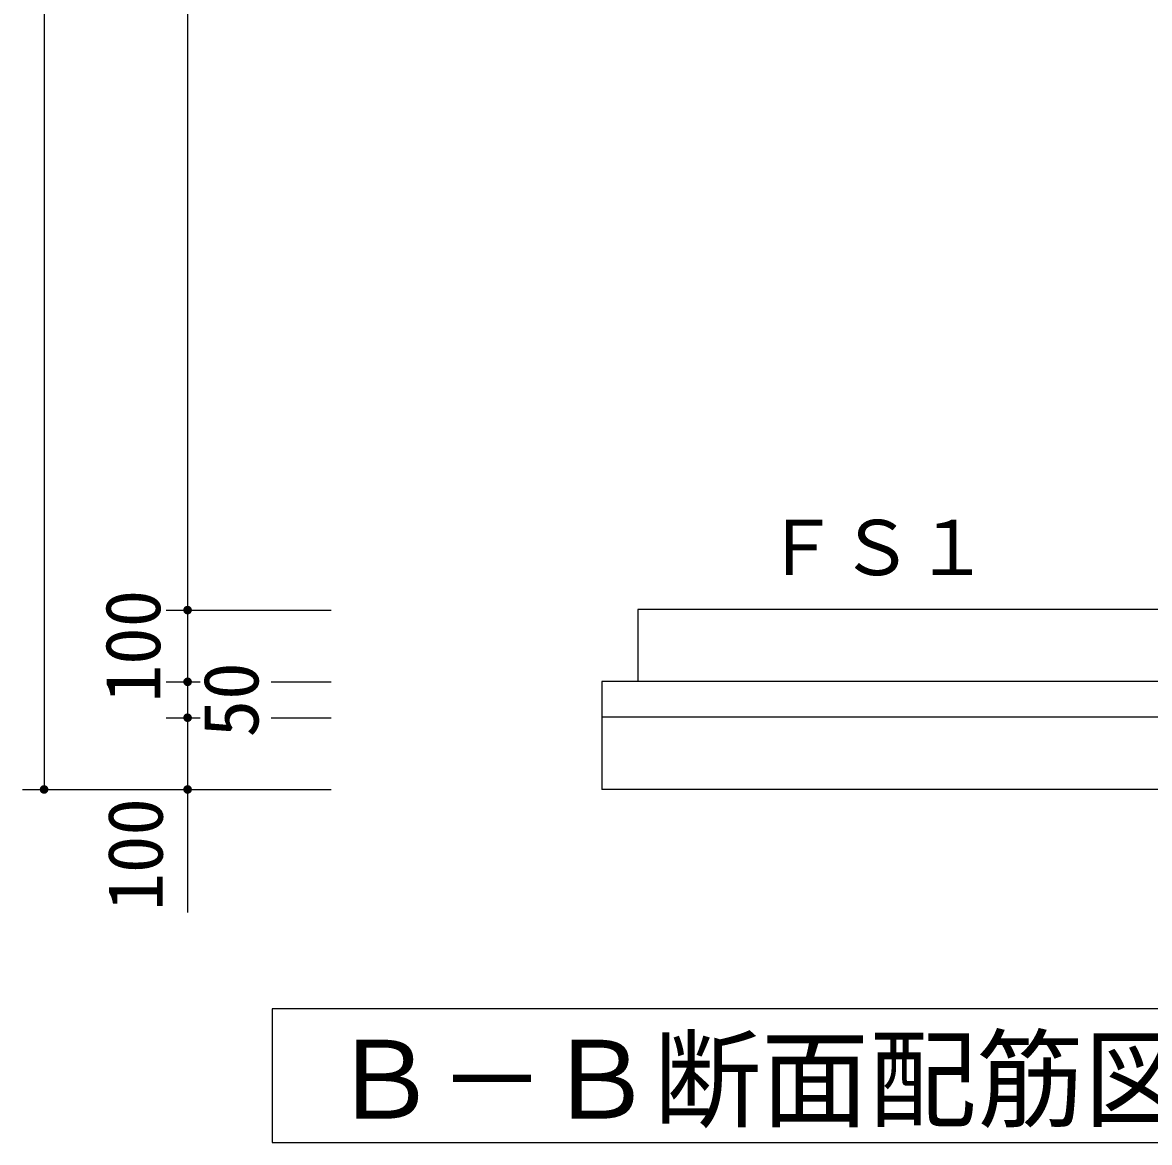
# Model space of a CAD drawing. Units: millimetres, scale not verified. Extents: x -8910 to 8910, y -6308 to 6308.
# Drawn here: x -708 to 862, y -118 to 1443 of the extents above; entities that cross this region are included whole.
import ezdxf
from ezdxf.enums import TextEntityAlignment as Align

# ---------------------------------------------------------------- set-up
doc = ezdxf.new("R2010")
doc.units = ezdxf.units.MM
doc.header["$LTSCALE"] = 30
doc.layers.add('0-0_製作', color=5, linetype='Continuous', lineweight=25)
doc.layers.add('0-2_機器', color=2, linetype='Continuous', lineweight=25)
doc.styles.add('ＭＳ ゴシック', font='')
doc.styles.get('ＭＳ ゴシック').set_extended_font_data('MS Gothic')

msp = doc.modelspace()

# ---------------------------------------------------------------- linework, layer by layer
at = {"layer": '0-0_製作', "color": 2}
for p, q in [((-508.17, 624.15), (-278.17, 624.15)), ((-508.17, 524.15), (-460.81, 524.15)), ((-361.54, 524.15), (-278.17, 524.15)), ((-508.17, 474.15), (-460.81, 474.15)), ((-361.54, 474.15), (-278.17, 474.15)), ((-708.17, 374.15), (-278.17, 374.15)), ((-478.17, 374.15), (-478.17, 202.79))]:
    msp.add_line(p, q, dxfattribs=at)
at = {"layer": '0-0_製作'}
for points in [[(-478.17, 630.15), (-484.07, 625.27), (-483.88, 626)], [(-478.17, 624.15), (-484.07, 625.27), (-478.17, 630.15)], [(-478.17, 630.15), (-483.88, 626), (-478.92, 630.1)], [(-478.92, 630.1), (-483.88, 626), (-483.6, 626.7)], [(-478.92, 630.1), (-483.6, 626.7), (-479.66, 629.96)], [(-479.66, 629.96), (-483.6, 626.7), (-483.24, 627.37)], [(-479.66, 629.96), (-483.24, 627.37), (-480.38, 629.73)], [(-480.38, 629.73), (-483.24, 627.37), (-482.79, 627.97)], [(-480.38, 629.73), (-482.79, 627.97), (-481.06, 629.41)], [(-481.06, 629.41), (-482.79, 627.97), (-482.28, 628.52)], [(-481.06, 629.41), (-482.28, 628.52), (-481.7, 629)], [(-477.79, 630.14), (-478.17, 624.15), (-478.17, 630.15)], [(-477.05, 630.04), (-478.17, 624.15), (-477.79, 630.14)], [(-476.32, 629.86), (-478.17, 624.15), (-477.05, 630.04)], [(-475.62, 629.58), (-478.17, 624.15), (-476.32, 629.86)], [(-474.96, 629.22), (-478.17, 624.15), (-475.62, 629.58)], [(-474.35, 628.77), (-478.17, 624.15), (-474.96, 629.22)], [(-473.8, 628.26), (-478.17, 624.15), (-474.35, 628.77)], [(-473.32, 627.68), (-478.17, 624.15), (-473.8, 628.26)], [(-478.17, 624.15), (-484.17, 624.15), (-484.16, 624.53)], [(-478.17, 624.15), (-484.12, 623.4), (-484.17, 624.15)], [(-478.17, 624.15), (-484.16, 624.53), (-484.07, 625.27)], [(-478.17, 624.15), (-483.98, 622.66), (-484.12, 623.4)], [(-478.17, 624.15), (-483.75, 621.94), (-483.98, 622.66)], [(-478.17, 624.15), (-483.43, 621.26), (-483.75, 621.94)], [(-478.17, 624.15), (-483.03, 620.62), (-483.43, 621.26)], [(-478.17, 624.15), (-482.55, 620.04), (-483.03, 620.62)], [(-478.17, 618.15), (-482.55, 620.04), (-478.17, 624.15)], [(-478.17, 618.15), (-482, 619.53), (-482.55, 620.04)], [(-478.17, 618.15), (-481.39, 619.08), (-482, 619.53)], [(-478.17, 618.15), (-480.73, 618.72), (-481.39, 619.08)], [(-478.17, 618.15), (-480.03, 618.44), (-480.73, 618.72)], [(-478.17, 618.15), (-479.3, 618.26), (-480.03, 618.44)], [(-478.17, 618.15), (-478.55, 618.16), (-479.3, 618.26)], [(-473.32, 627.68), (-472.17, 624.15), (-478.17, 624.15)], [(-472.17, 624.15), (-478.17, 618.15), (-478.17, 624.15)], [(-472.18, 623.77), (-478.17, 618.15), (-472.17, 624.15)], [(-472.28, 623.03), (-478.17, 618.15), (-472.18, 623.77)], [(-472.47, 622.3), (-478.17, 618.15), (-472.28, 623.03)], [(-472.47, 622.3), (-477.42, 618.2), (-478.17, 618.15)], [(-472.74, 621.6), (-477.42, 618.2), (-472.47, 622.3)], [(-472.74, 621.6), (-476.68, 618.34), (-477.42, 618.2)], [(-473.11, 620.94), (-476.68, 618.34), (-472.74, 621.6)], [(-473.11, 620.94), (-475.96, 618.57), (-476.68, 618.34)], [(-473.55, 620.33), (-475.96, 618.57), (-473.11, 620.94)], [(-473.55, 620.33), (-475.28, 618.89), (-475.96, 618.57)], [(-474.06, 619.78), (-475.28, 618.89), (-473.55, 620.33)], [(-474.06, 619.78), (-474.64, 619.3), (-475.28, 618.89)], [(-472.91, 627.04), (-472.17, 624.15), (-473.32, 627.68)], [(-472.59, 626.36), (-472.17, 624.15), (-472.91, 627.04)], [(-472.36, 625.64), (-472.17, 624.15), (-472.59, 626.36)], [(-472.22, 624.9), (-472.17, 624.15), (-472.36, 625.64)], [(-478.17, 524.15), (-484.17, 524.15), (-484.16, 524.53)], [(-478.17, 524.15), (-484.12, 523.4), (-484.17, 524.15)], [(-478.17, 530.15), (-484.16, 524.53), (-484.07, 525.27)], [(-478.17, 524.15), (-484.16, 524.53), (-478.17, 530.15)], [(-478.17, 524.15), (-483.98, 522.66), (-484.12, 523.4)], [(-478.17, 530.15), (-484.07, 525.27), (-478.92, 530.1)], [(-478.92, 530.1), (-484.07, 525.27), (-483.88, 526)], [(-478.17, 524.15), (-483.75, 521.94), (-483.98, 522.66)], [(-478.92, 530.1), (-483.88, 526), (-479.66, 529.96)], [(-479.66, 529.96), (-483.88, 526), (-483.6, 526.7)], [(-478.17, 524.15), (-483.43, 521.26), (-483.75, 521.94)], [(-479.66, 529.96), (-483.6, 526.7), (-480.38, 529.73)], [(-480.38, 529.73), (-483.6, 526.7), (-483.24, 527.37)], [(-478.17, 524.15), (-483.03, 520.62), (-483.43, 521.26)], [(-480.38, 529.73), (-483.24, 527.37), (-481.06, 529.41)], [(-481.06, 529.41), (-483.24, 527.37), (-482.79, 527.97)], [(-478.17, 524.15), (-482.55, 520.04), (-483.03, 520.62)], [(-481.06, 529.41), (-482.79, 527.97), (-481.7, 529)], [(-481.7, 529), (-482.79, 527.97), (-482.28, 528.52)], [(-478.17, 518.15), (-482.55, 520.04), (-478.17, 524.15)], [(-478.17, 518.15), (-482, 519.53), (-482.55, 520.04)], [(-478.17, 518.15), (-481.39, 519.08), (-482, 519.53)], [(-478.17, 518.15), (-480.73, 518.72), (-481.39, 519.08)], [(-478.17, 518.15), (-480.03, 518.44), (-480.73, 518.72)], [(-478.17, 518.15), (-479.3, 518.26), (-480.03, 518.44)], [(-478.17, 518.15), (-478.55, 518.16), (-479.3, 518.26)], [(-477.79, 530.14), (-478.17, 524.15), (-478.17, 530.15)], [(-477.05, 530.04), (-478.17, 524.15), (-477.79, 530.14)], [(-476.32, 529.86), (-478.17, 524.15), (-477.05, 530.04)], [(-475.62, 529.58), (-478.17, 524.15), (-476.32, 529.86)], [(-474.96, 529.22), (-478.17, 524.15), (-475.62, 529.58)], [(-474.35, 528.77), (-478.17, 524.15), (-474.96, 529.22)], [(-473.8, 528.26), (-478.17, 524.15), (-474.35, 528.77)], [(-473.32, 527.68), (-478.17, 524.15), (-473.8, 528.26)], [(-473.32, 527.68), (-472.17, 524.15), (-478.17, 524.15)], [(-472.17, 524.15), (-478.17, 518.15), (-478.17, 524.15)], [(-472.18, 523.77), (-478.17, 518.15), (-472.17, 524.15)], [(-472.28, 523.03), (-478.17, 518.15), (-472.18, 523.77)], [(-472.28, 523.03), (-477.42, 518.2), (-478.17, 518.15)], [(-472.47, 522.3), (-477.42, 518.2), (-472.28, 523.03)], [(-472.47, 522.3), (-476.68, 518.34), (-477.42, 518.2)], [(-472.74, 521.6), (-476.68, 518.34), (-472.47, 522.3)], [(-472.74, 521.6), (-475.96, 518.57), (-476.68, 518.34)], [(-473.11, 520.94), (-475.96, 518.57), (-472.74, 521.6)], [(-473.11, 520.94), (-475.28, 518.89), (-475.96, 518.57)], [(-473.55, 520.33), (-475.28, 518.89), (-473.11, 520.94)], [(-473.55, 520.33), (-474.64, 519.3), (-475.28, 518.89)], [(-474.06, 519.78), (-474.64, 519.3), (-473.55, 520.33)], [(-472.91, 527.04), (-472.17, 524.15), (-473.32, 527.68)], [(-472.59, 526.36), (-472.17, 524.15), (-472.91, 527.04)], [(-472.36, 525.64), (-472.17, 524.15), (-472.59, 526.36)], [(-472.22, 524.9), (-472.17, 524.15), (-472.36, 525.64)], [(-478.17, 480.15), (-484.17, 474.15), (-484.16, 474.53)], [(-478.17, 480.15), (-478.17, 474.15), (-484.17, 474.15)], [(-478.17, 474.15), (-484.12, 473.4), (-484.17, 474.15)], [(-478.17, 480.15), (-484.16, 474.53), (-478.92, 480.1)], [(-478.92, 480.1), (-484.16, 474.53), (-484.07, 475.27)], [(-478.17, 474.15), (-483.98, 472.66), (-484.12, 473.4)], [(-478.92, 480.1), (-484.07, 475.27), (-479.66, 479.96)], [(-479.66, 479.96), (-484.07, 475.27), (-483.88, 476)], [(-478.17, 474.15), (-483.75, 471.94), (-483.98, 472.66)], [(-479.66, 479.96), (-483.88, 476), (-480.38, 479.73)], [(-480.38, 479.73), (-483.88, 476), (-483.6, 476.7)], [(-478.17, 474.15), (-483.43, 471.26), (-483.75, 471.94)], [(-480.38, 479.73), (-483.6, 476.7), (-481.06, 479.41)], [(-481.06, 479.41), (-483.6, 476.7), (-483.24, 477.37)], [(-478.17, 474.15), (-483.03, 470.62), (-483.43, 471.26)], [(-481.06, 479.41), (-483.24, 477.37), (-481.7, 479)], [(-481.7, 479), (-483.24, 477.37), (-482.79, 477.97)], [(-478.17, 474.15), (-482.55, 470.04), (-483.03, 470.62)], [(-481.7, 479), (-482.79, 477.97), (-482.28, 478.52)], [(-478.17, 474.15), (-482, 469.53), (-482.55, 470.04)], [(-478.17, 468.15), (-482, 469.53), (-478.17, 474.15)], [(-477.79, 480.14), (-478.17, 474.15), (-478.17, 480.15)], [(-477.05, 480.04), (-478.17, 474.15), (-477.79, 480.14)], [(-476.32, 479.86), (-478.17, 474.15), (-477.05, 480.04)], [(-475.62, 479.58), (-478.17, 474.15), (-476.32, 479.86)], [(-474.96, 479.22), (-478.17, 474.15), (-475.62, 479.58)], [(-474.35, 478.77), (-478.17, 474.15), (-474.96, 479.22)], [(-473.8, 478.26), (-478.17, 474.15), (-474.35, 478.77)], [(-473.8, 478.26), (-472.17, 474.15), (-478.17, 474.15)], [(-472.17, 474.15), (-478.17, 468.15), (-478.17, 474.15)], [(-472.17, 474.15), (-477.42, 468.2), (-478.17, 468.15)], [(-472.18, 473.77), (-477.42, 468.2), (-472.17, 474.15)], [(-472.28, 473.03), (-477.42, 468.2), (-472.18, 473.77)], [(-472.28, 473.03), (-476.68, 468.34), (-477.42, 468.2)], [(-472.47, 472.3), (-476.68, 468.34), (-472.28, 473.03)], [(-472.47, 472.3), (-475.96, 468.57), (-476.68, 468.34)], [(-472.74, 471.6), (-475.96, 468.57), (-472.47, 472.3)], [(-472.74, 471.6), (-475.28, 468.89), (-475.96, 468.57)], [(-473.11, 470.94), (-475.28, 468.89), (-472.74, 471.6)], [(-473.32, 477.68), (-472.17, 474.15), (-473.8, 478.26)], [(-472.91, 477.04), (-472.17, 474.15), (-473.32, 477.68)], [(-472.59, 476.36), (-472.17, 474.15), (-472.91, 477.04)], [(-472.36, 475.64), (-472.17, 474.15), (-472.59, 476.36)], [(-472.22, 474.9), (-472.17, 474.15), (-472.36, 475.64)], [(-478.17, 468.15), (-481.39, 469.08), (-482, 469.53)], [(-478.17, 468.15), (-480.73, 468.72), (-481.39, 469.08)], [(-478.17, 468.15), (-480.03, 468.44), (-480.73, 468.72)], [(-478.17, 468.15), (-479.3, 468.26), (-480.03, 468.44)], [(-478.17, 468.15), (-478.55, 468.16), (-479.3, 468.26)], [(-473.11, 470.94), (-474.64, 469.3), (-475.28, 468.89)], [(-473.55, 470.33), (-474.64, 469.3), (-473.11, 470.94)], [(-473.55, 470.33), (-474.06, 469.78), (-474.64, 469.3)], [(-681.06, 379.41), (-684.17, 374.15), (-684.16, 374.53)], [(-681.06, 379.41), (-678.17, 374.15), (-684.17, 374.15)], [(-681.06, 379.41), (-684.16, 374.53), (-681.7, 379)], [(-681.7, 379), (-684.16, 374.53), (-684.07, 375.27)], [(-681.7, 379), (-684.07, 375.27), (-682.28, 378.52)], [(-682.28, 378.52), (-684.07, 375.27), (-683.88, 376)], [(-682.28, 378.52), (-683.88, 376), (-682.79, 377.97)], [(-682.79, 377.97), (-683.88, 376), (-683.6, 376.71)], [(-682.79, 377.97), (-683.6, 376.71), (-683.24, 377.37)], [(-680.38, 379.73), (-678.17, 374.15), (-681.06, 379.41)], [(-679.66, 379.96), (-678.17, 374.15), (-680.38, 379.73)], [(-678.92, 380.1), (-678.17, 374.15), (-679.66, 379.96)], [(-678.17, 380.15), (-678.17, 374.15), (-678.92, 380.1)], [(-677.79, 380.14), (-678.17, 374.15), (-678.17, 380.15)], [(-677.05, 380.04), (-678.17, 374.15), (-677.79, 380.14)], [(-676.32, 379.86), (-678.17, 374.15), (-677.05, 380.04)], [(-675.62, 379.58), (-678.17, 374.15), (-676.32, 379.86)], [(-674.96, 379.22), (-678.17, 374.15), (-675.62, 379.58)], [(-674.96, 379.22), (-672.17, 374.15), (-678.17, 374.15)], [(-674.35, 378.77), (-672.17, 374.15), (-674.96, 379.22)], [(-673.8, 378.26), (-672.17, 374.15), (-674.35, 378.77)], [(-673.32, 377.68), (-672.17, 374.15), (-673.8, 378.26)], [(-672.91, 377.04), (-672.17, 374.15), (-673.32, 377.68)], [(-672.59, 376.36), (-672.17, 374.15), (-672.91, 377.04)], [(-478.92, 380.1), (-484.17, 374.15), (-479.66, 379.96)], [(-478.92, 380.1), (-478.17, 374.15), (-484.17, 374.15)], [(-479.66, 379.96), (-484.17, 374.15), (-484.16, 374.53)], [(-479.66, 379.96), (-484.16, 374.53), (-480.38, 379.73)], [(-480.38, 379.73), (-484.16, 374.53), (-484.07, 375.27)], [(-480.38, 379.73), (-484.07, 375.27), (-481.06, 379.41)], [(-481.06, 379.41), (-484.07, 375.27), (-483.88, 376)], [(-481.06, 379.41), (-483.88, 376), (-481.7, 379)], [(-481.7, 379), (-483.88, 376), (-483.6, 376.71)], [(-481.7, 379), (-483.6, 376.71), (-482.28, 378.52)], [(-482.28, 378.52), (-483.6, 376.71), (-483.24, 377.37)], [(-482.28, 378.52), (-483.24, 377.37), (-482.79, 377.97)], [(-478.17, 380.15), (-478.17, 374.15), (-478.92, 380.1)], [(-477.79, 380.14), (-478.17, 374.15), (-478.17, 380.15)], [(-477.05, 380.04), (-478.17, 374.15), (-477.79, 380.14)], [(-476.32, 379.86), (-478.17, 374.15), (-477.05, 380.04)], [(-475.62, 379.58), (-478.17, 374.15), (-476.32, 379.86)], [(-474.96, 379.22), (-478.17, 374.15), (-475.62, 379.58)], [(-474.35, 378.77), (-478.17, 374.15), (-474.96, 379.22)], [(-474.35, 378.77), (-472.17, 374.15), (-478.17, 374.15)], [(-473.8, 378.26), (-472.17, 374.15), (-474.35, 378.77)], [(-473.32, 377.68), (-472.17, 374.15), (-473.8, 378.26)], [(-472.91, 377.04), (-472.17, 374.15), (-473.32, 377.68)], [(-472.59, 376.36), (-472.17, 374.15), (-472.91, 377.04)], [(-678.17, 374.15), (-684.12, 373.4), (-684.17, 374.15)], [(-678.17, 374.15), (-683.98, 372.66), (-684.12, 373.4)], [(-678.17, 374.15), (-683.75, 371.94), (-683.98, 372.66)], [(-678.17, 374.15), (-683.43, 371.26), (-683.75, 371.94)], [(-678.17, 374.15), (-683.03, 370.62), (-683.43, 371.26)], [(-678.17, 374.15), (-682.55, 370.04), (-683.03, 370.62)], [(-678.17, 374.15), (-682, 369.53), (-682.55, 370.04)], [(-678.17, 374.15), (-681.39, 369.08), (-682, 369.53)], [(-678.17, 374.15), (-680.73, 368.72), (-681.39, 369.08)], [(-678.17, 368.15), (-680.73, 368.72), (-678.17, 374.15)], [(-678.17, 368.15), (-680.03, 368.44), (-680.73, 368.72)], [(-678.17, 368.15), (-679.3, 368.26), (-680.03, 368.44)], [(-678.17, 368.15), (-678.55, 368.16), (-679.3, 368.26)], [(-672.17, 374.15), (-678.17, 368.15), (-678.17, 374.15)], [(-672.17, 374.15), (-677.42, 368.2), (-678.17, 368.15)], [(-672.17, 374.15), (-676.68, 368.34), (-677.42, 368.2)], [(-672.17, 374.15), (-675.96, 368.57), (-676.68, 368.34)], [(-672.17, 374.15), (-675.28, 368.89), (-675.96, 368.57)], [(-672.17, 374.15), (-674.64, 369.3), (-675.28, 368.89)], [(-672.18, 373.77), (-674.64, 369.3), (-672.17, 374.15)], [(-672.28, 373.03), (-674.64, 369.3), (-672.18, 373.77)], [(-672.28, 373.03), (-674.06, 369.78), (-674.64, 369.3)], [(-672.47, 372.3), (-674.06, 369.78), (-672.28, 373.03)], [(-672.47, 372.3), (-673.55, 370.33), (-674.06, 369.78)], [(-672.74, 371.6), (-673.55, 370.33), (-672.47, 372.3)], [(-672.74, 371.6), (-673.11, 370.94), (-673.55, 370.33)], [(-672.36, 375.64), (-672.17, 374.15), (-672.59, 376.36)], [(-672.22, 374.9), (-672.17, 374.15), (-672.36, 375.64)], [(-478.17, 374.15), (-484.12, 373.4), (-484.17, 374.15)], [(-478.17, 374.15), (-483.98, 372.66), (-484.12, 373.4)], [(-478.17, 374.15), (-483.75, 371.94), (-483.98, 372.66)], [(-478.17, 374.15), (-483.43, 371.26), (-483.75, 371.94)], [(-478.17, 374.15), (-483.03, 370.62), (-483.43, 371.26)], [(-478.17, 374.15), (-482.55, 370.04), (-483.03, 370.62)], [(-478.17, 374.15), (-482, 369.53), (-482.55, 370.04)], [(-478.17, 374.15), (-481.39, 369.08), (-482, 369.53)], [(-478.17, 368.15), (-481.39, 369.08), (-478.17, 374.15)], [(-478.17, 368.15), (-480.73, 368.72), (-481.39, 369.08)], [(-478.17, 368.15), (-480.03, 368.44), (-480.73, 368.72)], [(-478.17, 368.15), (-479.3, 368.26), (-480.03, 368.44)], [(-478.17, 368.15), (-478.55, 368.16), (-479.3, 368.26)], [(-472.17, 374.15), (-478.17, 368.15), (-478.17, 374.15)], [(-472.17, 374.15), (-477.42, 368.2), (-478.17, 368.15)], [(-472.17, 374.15), (-476.68, 368.34), (-477.42, 368.2)], [(-472.18, 373.77), (-476.68, 368.34), (-472.17, 374.15)], [(-472.18, 373.77), (-475.96, 368.57), (-476.68, 368.34)], [(-472.28, 373.03), (-475.96, 368.57), (-472.18, 373.77)], [(-472.28, 373.03), (-475.28, 368.89), (-475.96, 368.57)], [(-472.47, 372.3), (-475.28, 368.89), (-472.28, 373.03)], [(-472.47, 372.3), (-474.64, 369.3), (-475.28, 368.89)], [(-472.74, 371.6), (-474.64, 369.3), (-472.47, 372.3)], [(-472.74, 371.6), (-474.06, 369.78), (-474.64, 369.3)], [(-473.11, 370.94), (-474.06, 369.78), (-472.74, 371.6)], [(-473.11, 370.94), (-473.55, 370.33), (-474.06, 369.78)], [(-472.36, 375.64), (-472.17, 374.15), (-472.59, 376.36)], [(-472.22, 374.9), (-472.17, 374.15), (-472.36, 375.64)]]:
    msp.add_solid(points, dxfattribs=at)
at = {"layer": '0-2_機器'}
for p, q in [((-678.17, 2813.77), (-678.17, 374.15)), ((-478.17, 2713.77), (-478.17, 624.15)), ((-478.17, 624.15), (-478.17, 524.15)), ((1649.22, 624.77), (149.21, 624.77)), ((149.21, 624.77), (149.21, 524.15)), ((-478.17, 524.15), (-478.17, 474.15)), ((1699.22, 524.77), (99.21, 524.77)), ((99.21, 524.77), (99.21, 374.15)), ((-478.17, 474.15), (-478.17, 374.15)), ((1699.22, 474.77), (99.21, 474.77))]:
    msp.add_line(p, q, dxfattribs=at)
msp.add_lwpolyline([(1699.22, 524.77), (1699.22, 374.15), (99.21, 374.15)], dxfattribs=at)
at = {"layer": '0-2_機器', "color": 3}
msp.add_lwpolyline([(1921.23, -117.89), (1921.23, 68.42), (-360.36, 68.42), (-360.36, -117.89)], close=True, dxfattribs=at)

# ---------------------------------------------------------------- texts
at = {"layer": '0-0_製作', "color": 4, "style": 'ＭＳ ゴシック'}
for s, p in [('100', (-493.17, 495.4)), ('50', (-356.35, 446.65)), ('100', (-489.77, 205.09))]:
    msp.add_text(s, height=76.98, rotation=90, dxfattribs=at).set_placement(p, align=Align.BOTTOM_LEFT)
at = {"layer": '0-2_機器', "color": 4, "style": 'ＭＳ ゴシック'}
for s, height, p in [('ＦＳ１', 76.98, (324.21, 649.77)), ('Ｂ－Ｂ断面配筋図', 110, (-279.11, -117.86))]:
    msp.add_text(s, height=height, dxfattribs=at).set_placement(p, align=Align.BOTTOM_LEFT)

doc.saveas('drawing.dxf')
